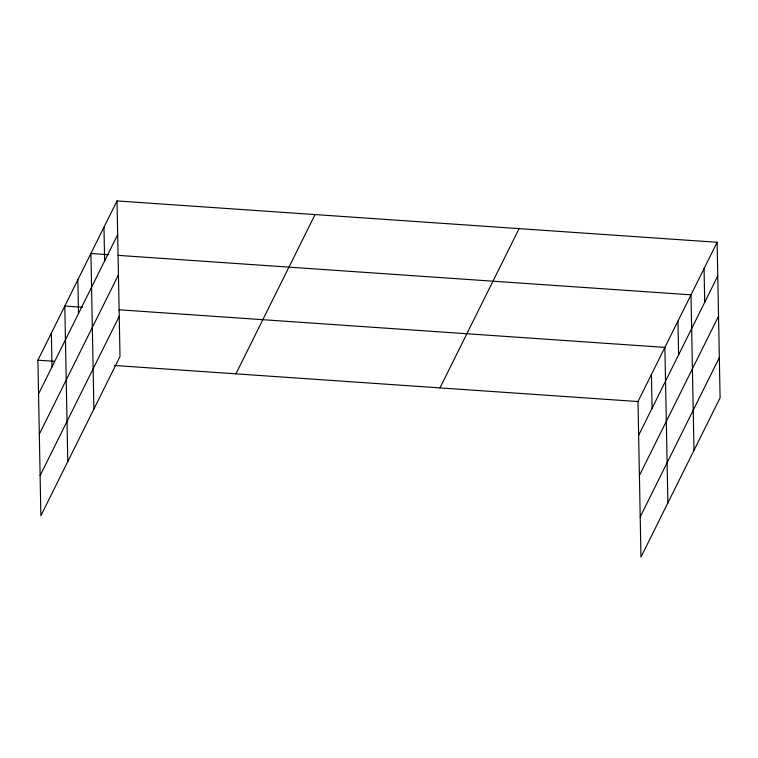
<?xml version="1.0" encoding="UTF-8"?>
<svg xmlns="http://www.w3.org/2000/svg" width="758" height="758" viewBox="0 0 758 758"><rect width="100%" height="100%" fill="white"/><g stroke="black" fill="none" stroke-linecap="round" stroke-linejoin="round"><path stroke-width="1.14" d="M117.026 200.927L120.01 356.459L40.885 515.724L37.9 360.202L117.026 200.927L717.115 242.276L720.1 397.798L640.974 557.073L637.99 401.541L717.115 242.276M38.544 393.952L117.67 234.686M39.321 434.135L118.438 274.87M40.117 475.541L119.233 316.276M235.928 373.846L315.053 214.58M439.962 387.897L519.088 228.632M638.643 435.3L717.76 276.035M639.411 475.484L718.537 316.219M640.207 516.89L719.333 357.624M108.593 254.707L90.913 253.485L93.897 409.017M118.021 255.361L691.002 294.834L693.987 450.356M82.48 307.265L64.8 306.043L67.784 461.575M119.025 309.785L664.889 347.391L667.883 502.914M37.9 360.202L54.405 361.339M114.515 365.479L637.99 401.541M704.059 268.559L704.703 302.319M677.946 321.117L678.6 354.877M651.444 374.471L652.088 408.23M103.969 227.211L104.613 260.97M77.856 279.768L78.5 313.528M51.355 333.122L51.999 366.881"/></g></svg>
